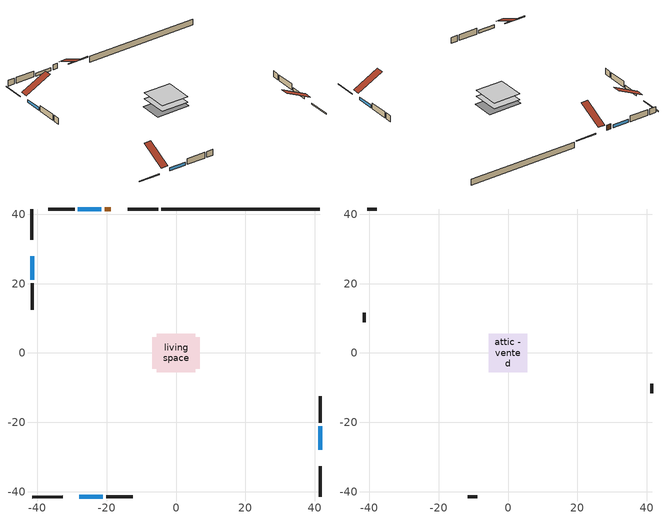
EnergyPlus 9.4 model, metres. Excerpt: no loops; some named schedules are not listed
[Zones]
living space
 floor adiabatic (AdiabaticFloorConstruction): 5.6,5.6 5.6,-5.6 -5.6,-5.6 -5.6,5.6 z0.3
 floor foundation (Slab construction): -6.86,-4.57 -6.86,4.57 6.86,4.57 6.86,-4.57 z-2.13
 wall outside (RimJoistArea construction 1): -5.11,41.54 -13.95,41.54 z0.3:0.61
 wall outside (RimJoistArea construction 3): -41.54,-41.54 -32.7,-41.54 z0.3:0.61
 wall outside (RimJoistArea construction): -41.54,41.54 -41.54,32.7 z0.3:0.61
 wall outside (RimJoistArea construction 2): 41.54,-41.54 41.54,-32.7 z0.3:0.61
 wall outside (AdiabaticWallConstruction 1): -18.77,41.54 -20.6,41.54 z0.3:2.34
 wall outside (AdiabaticWallConstruction): 41.54,-27.88 41.54,-21.06 / -21.53,41.54 -28.35,41.54 / -27.88,-41.54 -21.06,-41.54 / -41.54,27.88 -41.54,21.06 z0.3:1.52
 wall outside (WallArea construction): -29.27,41.54 -36.92,41.54 / -20.13,-41.54 -12.49,-41.54 / -41.54,20.13 -41.54,12.49 / 41.54,-20.13 41.54,-12.49 z0.3:2.74
 wall foundation (FoundationWall construction): 41.54,41.54 -4.18,41.54 z-2.13:0.3
 window (WindowConstruction 2): 41.54,-27.88 41.54,-21.06 z0.31:1.52
 window (WindowConstruction): -21.53,41.54 -28.35,41.54 z0.31:1.52
 window (WindowConstruction 1): -27.88,-41.54 -21.06,-41.54 z0.31:1.52
 window (WindowConstruction 3): -41.54,27.88 -41.54,21.06 z0.31:1.52
 door (Door): -18.77,41.54 -20.6,41.54 z0.3:2.34
 ceiling adiabatic (AdiabaticFloorConstruction 1): -5.6,5.6 -5.6,-5.6 5.6,-5.6 5.6,5.6 z0.3
attic - vented
 floor to living space (FloorBelowAttic construction Reversed): -5.6,-5.6 -5.6,5.6 5.6,5.6 5.6,-5.6 z2.74
 wall outside (WallAtticGable construction): -37.84,41.54 -40.61,41.54 / -11.56,-41.54 -8.8,-41.54 / -41.54,11.56 -41.54,8.8 / 41.54,-11.56 41.54,-8.8 z0.3:2.74
 roof outside (Roof construction): -17.84,41.54,2.74 -17.84,30.94,8.04 -14.88,30.94,8.04 -14.88,41.54,2.74; -28.81,-41.54,2.74 -28.81,-30.94,8.04 -31.77,-30.94,8.04 -31.77,-41.54,2.74; -41.54,28.81,2.74 -30.94,28.81,8.04 -30.94,31.77,8.04 -41.54,31.77,2.74; 41.54,-28.81,2.74 30.94,-28.81,8.04 30.94,-31.77,8.04 41.54,-31.77,2.74
shading: 41.54,-27.88 41.54,-21.06 / -21.53,41.54 -28.35,41.54 / -27.88,-41.54 -21.06,-41.54 / -41.54,27.88 -41.54,21.06 z0.3:1.52
[Building]
Building 1: Terrain=Suburbs
[Site:Location]
Denver Intl Ap_CO_USA: Latitude {deg}=39.83; Longitude {deg}=-104.65; Time Zone {hr}=-7; Elevation {m}=1650
[Site:GroundTemperature:Deep]
10.8753, 10.8753, 10.8753, 10.8753, 10.8753, 10.8753, 10.8753, 10.8753, 10.8753, 10.8753, 10.8753, 10.8753
[Site:GroundTemperature:Shallow]
6.71281, 4.94206, 4.80025, 5.64056, 9.01395, 12.3716, 15.2825, 17.1265, 17.2832, 15.7834, 12.9467, 9.69205
[Site:WaterMainsTemperature]
Calculation Method=Schedule; Temperature Schedule=mains temperature schedule
[Material] Roughness=Rough; Thermal Absorptance=0.9
Name | Thickness {m} | Conductivity {W/m-K} | Density {kg/m3} | Specific Heat {J/kg-K} | Solar Absorptance | Visible Absorptance
asphalt or fiberglass shingles | 0.009525 | 0.162714 | 1121.4 | 1465.45 | 0.75 | 0.75
CeilingStudAndCavity | 0.1397 | 0.0253043 | 65.682 | 1177.47 | 0.7 | 0.7
Concrete 4.0 in. | 0.1016 | 1.803125 | 2242.8 | 837.4 | 0.7 | 0.7
Concrete 8.0 in. | 0.2032 | 1.803125 | 2242.8 | 837.4 | 0.7 | 0.7
DoorMaterial | 0.04445 | 0.127484 | 512.64 | 1214.23 | 0.7 | 0.7
Drywall 0.5 in. | 0.0127 | 0.160291 | 801 | 837.4 | 0.5 | 0.1
Drywall 0.5 in. 1; Drywall 0.5 in. 2; Drywall 0.5 in. 3; Drywall 0.5 in. 4; Drywall 0.5 in. 5; Drywall 0.5 in. 6 | 0.0127 | 0.160291 | 801 | 837.4 | 0 | 0
Floor Covering | 0.0127 | 0.0450781 | 54.468 | 1339.84 | 0 | 0
Floor Covering 1 | 0.0127 | 0.0433444 | 54.468 | 1339.84 | 0.9 | 0.9
Floor Covering 2 | 0.0127 | 0.0433444 | 54.468 | 1339.84 | 0 | 0
FloorStudAndCavity | 0.1397 | 1.75129 | 37.0049 | 1207.88 | 0.7 | 0.7
FoundationIntVertIns; WallRigidIns | 0.051816 | 0.029427 | 32.04 | 1214.23 | 0.7 | 0.7
furniture material living space | 0.06096 | 0.115458 | 640.8 | 1214.23 | 0.6 | 0.1
furniture material living space 1 | 0.03048 | 0.115458 | 640.8 | 1214.23 | 0.6 | 0.1
furniture material living space 2 | 0.03048 | 0.115458 | 640.8 | 1214.23 | 0 | 0
Plywood 0.75 in. | 0.01905 | 0.115458 | 512.64 | 1214.23 | 0.7 | 0.7
RimJoistSheathing | 0.0508 | 0.115458 | 512.64 | 1214.23 | 0.7 | 0.7
RimJoistStudAndCavity | 0.0508 | 0.201396 | 125.044 | 1163.47 | 0.7 | 0.7
RoofRigidIns | 0.00224212 | 0.029427 | 32.04 | 1214.23 | 0.7 | 0.7
RoofSheathing | 0.0127 | 0.115458 | 512.64 | 1214.23 | 0.7 | 0.7
WallRigidIns 1 | 0.512978 | 0.029427 | 32.04 | 1214.23 | 0.7 | 0.7
WallStudAndCavity | 0.1397 | 0.239939 | 139.0536 | 1170.24 | 0.7 | 0.7
WallStudAndCavity 1 | 0.1397 | 0.727959 | 139.0536 | 1170.24 | 0.7 | 0.7
WallStudAndCavity 2 | 0.0889 | 0.380278 | 52.3479 | 1209.89 | 0.7 | 0.7
WallStudAndCavity 3 | 0.0889 | 0.391764 | 83.0341 | 1211.67 | 0.7 | 0.7
wood siding | 0.0254 | 0.102417 | 544.68 | 1172.36 | 0.75 | 0.75
[WindowMaterial:SimpleGlazingSystem]
WindowMaterial: U-Factor {W/m2-K}=1.9873; Solar Heat Gain Coefficient=0.4
[Construction]
AdiabaticFloorConstruction: FloorStudAndCavity, WallRigidIns 1, Plywood 0.75 in., Floor Covering 1
AdiabaticFloorConstruction 1: FloorStudAndCavity, WallRigidIns 1, Plywood 0.75 in., Floor Covering 2
AdiabaticWallConstruction; AdiabaticWallConstruction 1: wood siding, WallRigidIns 1, WallStudAndCavity 2, Drywall 0.5 in.
Door: DoorMaterial
FloorBelowAttic construction Reversed: Drywall 0.5 in., CeilingStudAndCavity
FoundationWall construction: Concrete 8.0 in., Drywall 0.5 in. 5
furniture construction living space: furniture material living space
furniture construction living space 1: furniture material living space 1, furniture material living space 2
PartitionWallConstruction: Drywall 0.5 in., WallStudAndCavity 3, Drywall 0.5 in.
PartitionWallConstruction 1: Drywall 0.5 in., WallStudAndCavity 3, Drywall 0.5 in. 6
RimJoistArea construction: wood siding, WallRigidIns, RimJoistSheathing, RimJoistStudAndCavity, Drywall 0.5 in. 4
RimJoistArea construction 1: wood siding, WallRigidIns, RimJoistSheathing, RimJoistStudAndCavity, Drywall 0.5 in. 1
RimJoistArea construction 2: wood siding, WallRigidIns, RimJoistSheathing, RimJoistStudAndCavity, Drywall 0.5 in. 2
RimJoistArea construction 3: wood siding, WallRigidIns, RimJoistSheathing, RimJoistStudAndCavity, Drywall 0.5 in. 3
Roof construction: asphalt or fiberglass shingles, RoofRigidIns, RoofSheathing
Slab construction: Concrete 4.0 in., Floor Covering
WallArea construction: wood siding, WallRigidIns, RoofSheathing, WallStudAndCavity, Drywall 0.5 in.
WallAtticGable construction: wood siding, RoofSheathing, WallStudAndCavity 1
WindowConstruction; WindowConstruction 1; WindowConstruction 2; WindowConstruction 3: WindowMaterial
[Zone] Multiplier=1; Part of Total Floor Area=Yes
Name | Volume {m3}
attic - vented | 104.691
living space | 611.644
[ZoneInfiltration:EffectiveLeakageArea]
infil|attic - vented: Zone=attic - vented; Schedule=Always On Discrete; Effective Air Leakage Area {cm2}=4180.64; Stack Coefficient=0.000537563; Wind Coefficient=4.35278e-05
[ZoneMixing]
whole house fan mix: Zone=attic - vented; Schedule=Always On Continuous; Design Flow Rate Calculation Method=Flow/Zone; Design Flow Rate {m3/s}=0; Source Zone=living space
[SurfaceProperty:ExposedFoundationPerimeter]
Slab: Exposed Perimeter Calculation Method=TotalExposedPerimeter; Total Exposed Perimeter {m}=45.72
[InternalMass] Zone or ZoneList=living space; Surface Area {m2}=125.419
Name | Construction
furniture mass living space basement | furniture construction living space 1
furniture mass living space living | furniture construction living space
living space Basement Partition | PartitionWallConstruction 1
living space Living Partition | PartitionWallConstruction
[People]
occupants: Zone or ZoneList=living space; Number of People Schedule=occupants schedule; Number of People Calculation Method=People; Number of People=3; Fraction Radiant=0.314171; Sensible Heat Fraction=0.56303; Activity Level Schedule=occupants activity schedule; Carbon Dioxide Generation Rate {m3/s-W}=0; Enable ASHRAE 55 Comfort Warnings=No; Mean Radiant Temperature Calculation Type=ZoneAveraged
[Lights]
interior lighting: Zone or ZoneList=living space; Schedule=lighting schedule; Design Level Calculation Method=LightingLevel; Lighting Level {W}=787.315; Return Air Fraction=0; Fraction Radiant=0.6; Fraction Visible=0.2; Fraction Replaceable=1
[ElectricEquipment] Zone or ZoneList=living space; Design Level Calculation Method=EquipmentLevel
Name | Schedule | Design Level {W} | Fraction Latent | Fraction Radiant | Fraction Lost
clothes dryer | clothes dryer schedule | 133836 | 0.015 | 0.081 | 0.85
clothes washer | clothes washer schedule | 17994.2 | 0.03 | 0.162 | 0.7
cooking range | cooking range | 201.331 | 0.08 | 0.432 | 0.2
dishwasher | dishwasher schedule | 13794.3 | 0.3 | 0.18 | 0.4
fridge | fridge | 103.632 | 0 | 0.6 | 0
mech vent house fan; whole house fan | Always On Discrete | 0 | 0 | 0 | 1
mech vent house fan cfis | Always On Discrete | 0 | 0 | 0 | 0
misc plug loads | misc plug loads schedule | 448.871 | 0.045 | 0.513 | 0.1
misc tv | misc tv schedule | 274.705 | 0 | 0.6 | 0
[OtherEquipment] Zone or ZoneList=living space; Design Level Calculation Method=EquipmentLevel
Name | Fuel Type | Schedule | Design Level {W} | Fraction Latent | Fraction Radiant | Fraction Lost
mech vent house fan latent load equip | None | Always On Discrete | 0 | 1 | 0 | 0
mech vent house fan sensible load equip | None | Always On Discrete | 0 | 0 | 0 | 0
water heater EC adjustment | Electricity | Always On Discrete | 0.01 | 0 | 0 | 1
water latent | None | dhw fixtures schedule | 5740.21 | 1 | 0 | 0
water sensible | None | dhw fixtures schedule | -5657.22 | 0 | 0.6 | 0
[ZoneInfiltration:DesignFlowRate] Zone or ZoneList=living space; Schedule=Always On Discrete; Design Flow Rate Calculation Method=Flow/Zone; Design Flow Rate {m3/s}=0
infil flow; natural vent flow; whole house fan flow
[Foundation:Kiva]
Foundation Kiva 1: Wall Height Above Grade {m}=0.3048; Wall Depth Below Slab {m}=0.2032; Custom Block Material Name 1=FoundationIntVertIns; Custom Block Depth 1 {m}=2.4384; Custom Block X Position 1 {m}=-0.051816; Custom Block Z Position 1 {m}=0
[Foundation:Kiva:Settings]
Soil Conductivity {W/m-K}=1.731; Soil Density {kg/m3}=1842.3; Soil Specific Heat {J/kg-K}=418.7; Ground Solar Absorptivity=0.9; Ground Thermal Absorptivity=0.9; Ground Surface Roughness {m}=0.03; Far-Field Width {m}=40; Deep-Ground Boundary Condition=ZeroFlux; Deep-Ground Depth {m}=40; Minimum Cell Dimension {m}=0.2; Maximum Cell Growth Coefficient=3; Simulation Timestep=Hourly
[ZoneProperty:UserViewFactors:BySurfaceName]
living space: From Surface 1=FloorBelowAttic; To Surface 1=inferred conditioned floor; View Factor 1=0.25712; From Surface 2=FloorBelowAttic; To Surface 2=furniture mass living space living; View Factor 2=0.25712; From Surface 3=FloorBelowAttic; To Surface 3=living space Living Partition; View Factor 3=0.25712; From Surface 4=FoundationWall; To Surface 4=inferred conditioned ceiling; View Factor 4=0.246036; From Surface 5=FoundationWall; To Surface 5=Slab; View Factor 5=0.246036; From Surface 6=FoundationWall; To Surface 6=furniture mass living space basement; View Factor 6=0.246036; From Surface 7=FoundationWall; To Surface 7=living space Basement Partition; View Factor 7=0.246036; From Surface 8=inferred conditioned ceiling; To Surface 8=FoundationWall; View Factor 8=0.22363; From Surface 9=inferred conditioned ceiling; To Surface 9=Slab; View Factor 9=0.251584; From Surface 10=inferred conditioned ceiling; To Surface 10=furniture mass living space basement; View Factor 10=0.251584; From Surface 11=inferred conditioned ceiling; To Surface 11=living space Basement Partition; View Factor 11=0.251584; From Surface 12=inferred conditioned floor; To Surface 12=FloorBelowAttic; View Factor 12=0.25712; From Surface 13=inferred conditioned floor; To Surface 13=furniture mass living space living; View Factor 13=0.25712; From Surface 14=inferred conditioned floor; To Surface 14=living space Living Partition; View Factor 14=0.25712; From Surface 15=RimJoistArea:0; To Surface 15=inferred conditioned ceiling; View Factor 15=0.246036; From Surface 16=RimJoistArea:0; To Surface 16=Slab; View Factor 16=0.246036; From Surface 17=RimJoistArea:0; To Surface 17=furniture mass living space basement; View Factor 17=0.246036; From Surface 18=RimJoistArea:0; To Surface 18=living space Basement Partition; View Factor 18=0.246036; From Surface 19=RimJoistArea:180; To Surface 19=FoundationWall; View Factor 19=0.179453; From Surface 20=RimJoistArea:180; To Surface 20=inferred conditioned ceiling; View Factor 20=0.201884; From Surface 21=RimJoistArea:180; To Surface 21=Slab; View Factor 21=0.201884; From Surface 22=RimJoistArea:180; To Surface 22=furniture mass living space basement; View Factor 22=0.201884; From Surface 23=RimJoistArea:180; To Surface 23=living space Basement Partition; View Factor 23=0.201884; From Surface 24=RimJoistArea:270; To Surface 24=FoundationWall; View Factor 24=0.179453; From Surface 25=RimJoistArea:270; To Surface 25=inferred conditioned ceiling; View Factor 25=0.201884; From Surface 26=RimJoistArea:270; To Surface 26=Slab; View Factor 26=0.201884; From Surface 27=RimJoistArea:270; To Surface 27=furniture mass living space basement; View Factor 27=0.201884; From Surface 28=RimJoistArea:270; To Surface 28=living space Basement Partition; View Factor 28=0.201884; From Surface 29=RimJoistArea:90; To Surface 29=FoundationWall; View Factor 29=0.179453; From Surface 30=RimJoistArea:90; To Surface 30=inferred conditioned ceiling; View Factor 30=0.201884; From Surface 31=RimJoistArea:90; To Surface 31=Slab; View Factor 31=0.201884; From Surface 32=RimJoistArea:90; To Surface 32=furniture mass living space basement; View Factor 32=0.201884; From Surface 33=RimJoistArea:90; To Surface 33=living space Basement Partition; View Factor 33=0.201884; From Surface 34=Slab; To Surface 34=FoundationWall; View Factor 34=0.22363; From Surface 35=Slab; To Surface 35=inferred conditioned ceiling; View Factor 35=0.251584; From Surface 36=Slab; To Surface 36=furniture mass living space basement; View Factor 36=0.251584; From Surface 37=Slab; To Surface 37=living space Basement Partition; View Factor 37=0.251584; From Surface 38=surface ExteriorDoorArea; To Surface 38=FloorBelowAttic; View Factor 38=0.215301; From Surface 39=surface ExteriorDoorArea; To Surface 39=inferred conditioned floor; View Factor 39=0.215301; From Surface 40=surface ExteriorDoorArea; To Surface 40=furniture mass living space living; View Factor 40=0.215301; From Surface 41=surface ExteriorDoorArea; To Surface 41=living space Living Partition; View Factor 41=0.215301; From Surface 42=surface WindowAreaEast; To Surface 42=FloorBelowAttic; View Factor 42=0.213934; From Surface 43=surface WindowAreaEast; To Surface 43=inferred conditioned floor; View Factor 43=0.213934; From Surface 44=surface WindowAreaEast; To Surface 44=furniture mass living space living; View Factor 44=0.213934; From Surface 45=surface WindowAreaEast; To Surface 45=living space Living Partition; View Factor 45=0.213934; From Surface 46=surface WindowAreaNorth; To Surface 46=FloorBelowAttic; View Factor 46=0.215301; From Surface 47=surface WindowAreaNorth; To Surface 47=inferred conditioned floor; View Factor 47=0.215301; From Surface 48=surface WindowAreaNorth; To Surface 48=furniture mass living space living; View Factor 48=0.215301; From Surface 49=surface WindowAreaNorth; To Surface 49=living space Living Partition; View Factor 49=0.215301; From Surface 50=surface WindowAreaSouth; To Surface 50=FloorBelowAttic; View Factor 50=0.213934; From Surface 51=surface WindowAreaSouth; To Surface 51=inferred conditioned floor; View Factor 51=0.213934; From Surface 52=surface WindowAreaSouth; To Surface 52=furniture mass living space living; View Factor 52=0.213934; From Surface 53=surface WindowAreaSouth; To Surface 53=living space Living Partition; View Factor 53=0.213934; From Surface 54=surface WindowAreaWest; To Surface 54=FloorBelowAttic; View Factor 54=0.213934; From Surface 55=surface WindowAreaWest; To Surface 55=inferred conditioned floor; View Factor 55=0.213934; From Surface 56=surface WindowAreaWest; To Surface 56=furniture mass living space living; View Factor 56=0.213934; From Surface 57=surface WindowAreaWest; To Surface 57=living space Living Partition; View Factor 57=0.213934; From Surface 58=WallArea:0; To Surface 58=FloorBelowAttic; View Factor 58=0.215301; From Surface 59=WallArea:0; To Surface 59=inferred conditioned floor; View Factor 59=0.215301; From Surface 60=WallArea:0; To Surface 60=furniture mass living space living; View Factor 60=0.215301; From Surface 61=WallArea:0; To Surface 61=living space Living Partition; View Factor 61=0.215301; From Surface 62=WallArea:180; To Surface 62=FloorBelowAttic; View Factor 62=0.213934; From Surface 63=WallArea:180; To Surface 63=inferred conditioned floor; View Factor 63=0.213934; From Surface 64=WallArea:180; To Surface 64=furniture mass living space living; View Factor 64=0.213934; From Surface 65=WallArea:180; To Surface 65=living space Living Partition; View Factor 65=0.213934; From Surface 66=WallArea:270; To Surface 66=FloorBelowAttic; View Factor 66=0.213934; From Surface 67=WallArea:270; To Surface 67=inferred conditioned floor; View Factor 67=0.213934; From Surface 68=WallArea:270; To Surface 68=furniture mass living space living; View Factor 68=0.213934; From Surface 69=WallArea:270; To Surface 69=living space Living Partition; View Factor 69=0.213934; From Surface 70=WallArea:90; To Surface 70=FloorBelowAttic; View Factor 70=0.213934; From Surface 71=WallArea:90; To Surface 71=inferred conditioned floor; View Factor 71=0.213934; From Surface 72=WallArea:90; To Surface 72=furniture mass living space living; View Factor 72=0.213934; From Surface 73=WallArea:90; To Surface 73=living space Living Partition; View Factor 73=0.213934; From Surface 74=ExteriorDoorArea; To Surface 74=FloorBelowAttic; View Factor 74=0.215301; From Surface 75=ExteriorDoorArea; To Surface 75=inferred conditioned floor; View Factor 75=0.215301; From Surface 76=ExteriorDoorArea; To Surface 76=furniture mass living space living; View Factor 76=0.215301; From Surface 77=ExteriorDoorArea; To Surface 77=living space Living Partition; View Factor 77=0.215301; From Surface 78=WindowAreaEast; To Surface 78=FloorBelowAttic; View Factor 78=0.213934; From Surface 79=WindowAreaEast; To Surface 79=inferred conditioned floor; View Factor 79=0.213934; From Surface 80=WindowAreaEast; To Surface 80=furniture mass living space living; View Factor 80=0.213934; From Surface 81=WindowAreaEast; To Surface 81=living space Living Partition; View Factor 81=0.213934; From Surface 82=WindowAreaNorth; To Surface 82=FloorBelowAttic; View Factor 82=0.215301; From Surface 83=WindowAreaNorth; To Surface 83=inferred conditioned floor; View Factor 83=0.215301; From Surface 84=WindowAreaNorth; To Surface 84=furniture mass living space living; View Factor 84=0.215301; From Surface 85=WindowAreaNorth; To Surface 85=living space Living Partition; View Factor 85=0.215301; From Surface 86=WindowAreaSouth; To Surface 86=FloorBelowAttic; View Factor 86=0.213934; From Surface 87=WindowAreaSouth; To Surface 87=inferred conditioned floor; View Factor 87=0.213934; From Surface 88=WindowAreaSouth; To Surface 88=furniture mass living space living; View Factor 88=0.213934; From Surface 89=WindowAreaSouth; To Surface 89=living space Living Partition; View Factor 89=0.213934; From Surface 90=WindowAreaWest; To Surface 90=FloorBelowAttic; View Factor 90=0.213934; From Surface 91=WindowAreaWest; To Surface 91=inferred conditioned floor; View Factor 91=0.213934; From Surface 92=WindowAreaWest; To Surface 92=furniture mass living space living; View Factor 92=0.213934; From Surface 93=WindowAreaWest; To Surface 93=living space Living Partition; View Factor 93=0.213934; From Surface 94=furniture mass living space basement; To Surface 94=inferred conditioned ceiling; View Factor 94=0.326323; From Surface 95=furniture mass living space basement; To Surface 95=Slab; View Factor 95=0.326323; From Surface 96=furniture mass living space basement; To Surface 96=living space Basement Partition; View Factor 96=0.326323; From Surface 97=furniture mass living space living; To Surface 97=FloorBelowAttic; View Factor 97=0.274374; From Surface 98=furniture mass living space living; To Surface 98=inferred conditioned floor; View Factor 98=0.274374; From Surface 99=furniture mass living space living; To Surface 99=living space Living Partition; View Factor 99=0.274374; From Surface 100=living space Basement Partition; To Surface 100=inferred conditioned ceiling; View Factor 100=0.326323; From Surface 101=living space Basement Partition; To Surface 101=Slab; View Factor 101=0.326323; From Surface 102=living space Basement Partition; To Surface 102=furniture mass living space basement; View Factor 102=0.326323; From Surface 103=living space Living Partition; To Surface 103=FloorBelowAttic; View Factor 103=0.274374; From Surface 104=living space Living Partition; To Surface 104=inferred conditioned floor; View Factor 104=0.274374; From Surface 105=living space Living Partition; To Surface 105=furniture mass living space living; View Factor 105=0.274374
[Exterior:Lights]
exterior lighting: Schedule=exterior lighting schedule; Design Level {W}=84.9696
[Schedule:Constant]
Name | Hourly Value
Always On Continuous; Always On Discrete | 1
occupants activity schedule | 117.228
[Schedule:Week:Daily]
lighting schedule Week Rule - Jan1-Jan27: lighting schedule allday1, lighting schedule allday1, lighting schedule allday1, lighting schedule allday1, lighting schedule allday1, lighting schedule allday1, lighting schedule allday1, Schedule Day 16, Schedule Day 16, Schedule Day 16, Schedule Day 16, Schedule Day 16
lighting schedule Week Rule - Jan28-Feb3: lighting schedule allday1, lighting schedule allday1, lighting schedule allday1, lighting schedule allday1, lighting schedule allday2, lighting schedule allday2, lighting schedule allday2, Schedule Day 16, Schedule Day 16, Schedule Day 16, Schedule Day 16, Schedule Day 16
lighting schedule Week Rule - Feb4-Feb24: lighting schedule allday2, lighting schedule allday2, lighting schedule allday2, lighting schedule allday2, lighting schedule allday2, lighting schedule allday2, lighting schedule allday2, Schedule Day 16, Schedule Day 16, Schedule Day 16, Schedule Day 16, Schedule Day 16
lighting schedule Week Rule - Feb25-Mar3: lighting schedule allday2, lighting schedule allday2, lighting schedule allday2, lighting schedule allday2, lighting schedule allday3, lighting schedule allday3, lighting schedule allday3, Schedule Day 16, Schedule Day 16, Schedule Day 16, Schedule Day 16, Schedule Day 16
lighting schedule Week Rule - Mar4-Mar31: lighting schedule allday3, lighting schedule allday3, lighting schedule allday3, lighting schedule allday3, lighting schedule allday3, lighting schedule allday3, lighting schedule allday3, Schedule Day 16, Schedule Day 16, Schedule Day 16, Schedule Day 16, Schedule Day 16
lighting schedule Week Rule - Apr1-Apr28: lighting schedule allday4, lighting schedule allday4, lighting schedule allday4, lighting schedule allday4, lighting schedule allday4, lighting schedule allday4, lighting schedule allday4, Schedule Day 16, Schedule Day 16, Schedule Day 16, Schedule Day 16, Schedule Day 16
lighting schedule Week Rule - Apr29-May5: lighting schedule allday4, lighting schedule allday4, lighting schedule allday5, lighting schedule allday5, lighting schedule allday5, lighting schedule allday5, lighting schedule allday5, Schedule Day 16, Schedule Day 16, Schedule Day 16, Schedule Day 16, Schedule Day 16
lighting schedule Week Rule - May6-May26: lighting schedule allday5, lighting schedule allday5, lighting schedule allday5, lighting schedule allday5, lighting schedule allday5, lighting schedule allday5, lighting schedule allday5, Schedule Day 16, Schedule Day 16, Schedule Day 16, Schedule Day 16, Schedule Day 16
lighting schedule Week Rule - May27-Jun2: lighting schedule allday5, lighting schedule allday5, lighting schedule allday5, lighting schedule allday5, lighting schedule allday5, lighting schedule allday6, lighting schedule allday6, Schedule Day 16, Schedule Day 16, Schedule Day 16, Schedule Day 16, Schedule Day 16
lighting schedule Week Rule - Jun3-Jun30: lighting schedule allday6, lighting schedule allday6, lighting schedule allday6, lighting schedule allday6, lighting schedule allday6, lighting schedule allday6, lighting schedule allday6, Schedule Day 16, Schedule Day 16, Schedule Day 16, Schedule Day 16, Schedule Day 16
lighting schedule Week Rule - Jul1-Jul28: lighting schedule allday7, lighting schedule allday7, lighting schedule allday7, lighting schedule allday7, lighting schedule allday7, lighting schedule allday7, lighting schedule allday7, Schedule Day 16, Schedule Day 16, Schedule Day 16, Schedule Day 16, Schedule Day 16
lighting schedule Week Rule - Jul29-Aug4: lighting schedule allday7, lighting schedule allday7, lighting schedule allday7, lighting schedule allday8, lighting schedule allday8, lighting schedule allday8, lighting schedule allday8, Schedule Day 16, Schedule Day 16, Schedule Day 16, Schedule Day 16, Schedule Day 16
lighting schedule Week Rule - Aug5-Aug25: lighting schedule allday8, lighting schedule allday8, lighting schedule allday8, lighting schedule allday8, lighting schedule allday8, lighting schedule allday8, lighting schedule allday8, Schedule Day 16, Schedule Day 16, Schedule Day 16, Schedule Day 16, Schedule Day 16
lighting schedule Week Rule - Aug26-Sep1: lighting schedule allday8, lighting schedule allday8, lighting schedule allday8, lighting schedule allday8, lighting schedule allday8, lighting schedule allday8, lighting schedule allday9, Schedule Day 16, Schedule Day 16, Schedule Day 16, Schedule Day 16, Schedule Day 16
lighting schedule Week Rule - Sep2-Sep29: lighting schedule allday9, lighting schedule allday9, lighting schedule allday9, lighting schedule allday9, lighting schedule allday9, lighting schedule allday9, lighting schedule allday9, Schedule Day 16, Schedule Day 16, Schedule Day 16, Schedule Day 16, Schedule Day 16
lighting schedule Week Rule - Sep30-Oct6: lighting schedule allday9, lighting schedule allday10, lighting schedule allday10, lighting schedule allday10, lighting schedule allday10, lighting schedule allday10, lighting schedule allday10, Schedule Day 16, Schedule Day 16, Schedule Day 16, Schedule Day 16, Schedule Day 16
lighting schedule Week Rule - Oct7-Oct27: lighting schedule allday10, lighting schedule allday10, lighting schedule allday10, lighting schedule allday10, lighting schedule allday10, lighting schedule allday10, lighting schedule allday10, Schedule Day 16, Schedule Day 16, Schedule Day 16, Schedule Day 16, Schedule Day 16
occupants schedule Week Rule - Jan1-Dec31: occupants schedule allday1, occupants schedule allday1, occupants schedule allday1, occupants schedule allday1, occupants schedule allday1, occupants schedule allday1, occupants schedule allday1, Schedule Day 7, Schedule Day 7, Schedule Day 7, Schedule Day 7, Schedule Day 7
[Schedule:Year]
lighting schedule: lighting schedule Week Rule - Jan1-Jan27, 1, 1, 1, 27, lighting schedule Week Rule - Jan28-Feb3, 1, 28, 2, 3, lighting schedule Week Rule - Feb4-Feb24, 2, 4, 2, 24, lighting schedule Week Rule - Feb25-Mar3, 2, 25, 3, 3, lighting schedule Week Rule - Mar4-Mar31, 3, 4, 3, 31, lighting schedule Week Rule - Apr1-Apr28, 4, 1, 4, 28, lighting schedule Week Rule - Apr29-May5, 4, 29, 5, 5, lighting schedule Week Rule - May6-May26, 5, 6, 5, 26, lighting schedule Week Rule - May27-Jun2, 5, 27, 6, 2, lighting schedule Week Rule - Jun3-Jun30, 6, 3, 6, 30, lighting schedule Week Rule - Jul1-Jul28, 7, 1, 7, 28, lighting schedule Week Rule - Jul29-Aug4, 7, 29, 8, 4, lighting schedule Week Rule - Aug5-Aug25, 8, 5, 8, 25, lighting schedule Week Rule - Aug26-Sep1, 8, 26, 9, 1, lighting schedule Week Rule - Sep2-Sep29, 9, 2, 9, 29, lighting schedule Week Rule - Sep30-Oct6, 9, 30, 10, 6, lighting schedule Week Rule - Oct7-Oct27, 10, 7, 10, 27, lighting schedule Week Rule - Oct28-Nov3, 10, 28, 11, 3, lighting schedule Week Rule - Nov4-Nov24, 11, 4, 11, 24, lighting schedule Week Rule - Nov25-Dec1, 11, 25, 12, 1, lighting schedule Week Rule - Dec2-Dec31, 12, 2, 12, 31
clothes dryer schedule: clothes dryer schedule Week Rule - Jan1-Jan6, 1, 1, 1, 6, clothes dryer schedule Week Rule - Jan7-Dec31, 1, 7, 12, 31
clothes washer schedule: clothes washer schedule Week Rule - Jan1-Jan6, 1, 1, 1, 6, clothes washer schedule Week Rule - Jan7-Dec31, 1, 7, 12, 31
cooking range: cooking range Week Rule - Jan1-Feb24, 1, 1, 2, 24, cooking range Week Rule - Feb25-Mar3, 2, 25, 3, 3, cooking range Week Rule - Mar4-Mar31, 3, 4, 3, 31, cooking range Week Rule - Apr1-Apr28, 4, 1, 4, 28, cooking range Week Rule - Apr29-May5, 4, 29, 5, 5, cooking range Week Rule - May6-May26, 5, 6, 5, 26, cooking range Week Rule - May27-Jun2, 5, 27, 6, 2, cooking range Week Rule - Jun3-Jun30, 6, 3, 6, 30, cooking range Week Rule - Jul1-Aug25, 7, 1, 8, 25, cooking range Week Rule - Aug26-Sep1, 8, 26, 9, 1, cooking range Week Rule - Sep2-Sep29, 9, 2, 9, 29, cooking range Week Rule - Sep30-Oct6, 9, 30, 10, 6, cooking range Week Rule - Oct7-Nov24, 10, 7, 11, 24, cooking range Week Rule - Nov25-Dec1, 11, 25, 12, 1, cooking range Week Rule - Dec2-Dec31, 12, 2, 12, 31
dhw fixtures schedule: dhw fixtures schedule Week Rule - Jan1-Jan6, 1, 1, 1, 6, dhw fixtures schedule Week Rule - Jan7-Dec31, 1, 7, 12, 31
dishwasher schedule: dishwasher schedule Week Rule - Jan1-Jan6, 1, 1, 1, 6, dishwasher schedule Week Rule - Jan7-Dec31, 1, 7, 12, 31
exterior lighting schedule: exterior lighting schedule Week Rule - Jan1-Jan6, 1, 1, 1, 6, exterior lighting schedule Week Rule - Jan7-Jan27, 1, 7, 1, 27, exterior lighting schedule Week Rule - Jan28-Feb3, 1, 28, 2, 3, exterior lighting schedule Week Rule - Feb4-Feb24, 2, 4, 2, 24, exterior lighting schedule Week Rule - Feb25-Mar3, 2, 25, 3, 3, exterior lighting schedule Week Rule - Mar4-Mar31, 3, 4, 3, 31, exterior lighting schedule Week Rule - Apr1-Apr28, 4, 1, 4, 28, exterior lighting schedule Week Rule - Apr29-May5, 4, 29, 5, 5, exterior lighting schedule Week Rule - May6-May26, 5, 6, 5, 26, exterior lighting schedule Week Rule - May27-Jun2, 5, 27, 6, 2, exterior lighting schedule Week Rule - Jun3-Jun30, 6, 3, 6, 30, exterior lighting schedule Week Rule - Jul1-Aug25, 7, 1, 8, 25, exterior lighting schedule Week Rule - Aug26-Sep1, 8, 26, 9, 1, exterior lighting schedule Week Rule - Sep2-Sep29, 9, 2, 9, 29, exterior lighting schedule Week Rule - Sep30-Oct6, 9, 30, 10, 6, exterior lighting schedule Week Rule - Oct7-Oct27, 10, 7, 10, 27, exterior lighting schedule Week Rule - Oct28-Nov3, 10, 28, 11, 3, exterior lighting schedule Week Rule - Nov4-Nov24, 11, 4, 11, 24, exterior lighting schedule Week Rule - Nov25-Dec1, 11, 25, 12, 1, exterior lighting schedule Week Rule - Dec2-Dec31, 12, 2, 12, 31
fridge: fridge Week Rule - Jan1-Jan27, 1, 1, 1, 27, fridge Week Rule - Jan28-Feb3, 1, 28, 2, 3, fridge Week Rule - Feb4-Feb24, 2, 4, 2, 24, fridge Week Rule - Feb25-Mar3, 2, 25, 3, 3, fridge Week Rule - Mar4-May26, 3, 4, 5, 26, fridge Week Rule - May27-Jun2, 5, 27, 6, 2, fridge Week Rule - Jun3-Sep29, 6, 3, 9, 29, fridge Week Rule - Sep30-Oct6, 9, 30, 10, 6, fridge Week Rule - Oct7-Oct27, 10, 7, 10, 27, fridge Week Rule - Oct28-Nov3, 10, 28, 11, 3, fridge Week Rule - Nov4-Nov24, 11, 4, 11, 24, fridge Week Rule - Nov25-Dec1, 11, 25, 12, 1, fridge Week Rule - Dec2-Dec31, 12, 2, 12, 31
misc plug loads schedule: misc plug loads schedule Week Rule - Jan1-Jan27, 1, 1, 1, 27, misc plug loads schedule Week Rule - Jan28-Feb3, 1, 28, 2, 3, misc plug loads schedule Week Rule - Feb4-Feb24, 2, 4, 2, 24, misc plug loads schedule Week Rule - Feb25-Mar3, 2, 25, 3, 3, misc plug loads schedule Week Rule - Mar4-Mar31, 3, 4, 3, 31, misc plug loads schedule Week Rule - Apr1-Apr28, 4, 1, 4, 28, misc plug loads schedule Week Rule - Apr29-May5, 4, 29, 5, 5, misc plug loads schedule Week Rule - May6-May26, 5, 6, 5, 26, misc plug loads schedule Week Rule - May27-Jun2, 5, 27, 6, 2, misc plug loads schedule Week Rule - Jun3-Jun30, 6, 3, 6, 30, misc plug loads schedule Week Rule - Jul1-Aug25, 7, 1, 8, 25, misc plug loads schedule Week Rule - Aug26-Sep1, 8, 26, 9, 1, misc plug loads schedule Week Rule - Sep2-Sep29, 9, 2, 9, 29, misc plug loads schedule Week Rule - Sep30-Oct6, 9, 30, 10, 6, misc plug loads schedule Week Rule - Oct7-Oct27, 10, 7, 10, 27, misc plug loads schedule Week Rule - Oct28-Nov3, 10, 28, 11, 3, misc plug loads schedule Week Rule - Nov4-Nov24, 11, 4, 11, 24, misc plug loads schedule Week Rule - Nov25-Dec1, 11, 25, 12, 1, misc plug loads schedule Week Rule - Dec2-Dec31, 12, 2, 12, 31
misc tv schedule: misc tv schedule Week Rule - Jan1-Jan6, 1, 1, 1, 6, misc tv schedule Week Rule - Jan7-Jan27, 1, 7, 1, 27, misc tv schedule Week Rule - Jan28-Feb3, 1, 28, 2, 3, misc tv schedule Week Rule - Feb4-Feb24, 2, 4, 2, 24, misc tv schedule Week Rule - Feb25-Mar3, 2, 25, 3, 3, misc tv schedule Week Rule - Mar4-Mar31, 3, 4, 3, 31, misc tv schedule Week Rule - Apr1-Apr28, 4, 1, 4, 28, misc tv schedule Week Rule - Apr29-May5, 4, 29, 5, 5, misc tv schedule Week Rule - May6-May26, 5, 6, 5, 26, misc tv schedule Week Rule - May27-Jun2, 5, 27, 6, 2, misc tv schedule Week Rule - Jun3-Jun30, 6, 3, 6, 30, misc tv schedule Week Rule - Jul1-Jul28, 7, 1, 7, 28, misc tv schedule Week Rule - Jul29-Aug4, 7, 29, 8, 4, misc tv schedule Week Rule - Aug5-Aug25, 8, 5, 8, 25, misc tv schedule Week Rule - Aug26-Sep1, 8, 26, 9, 1, misc tv schedule Week Rule - Sep2-Sep29, 9, 2, 9, 29, misc tv schedule Week Rule - Sep30-Oct6, 9, 30, 10, 6, misc tv schedule Week Rule - Oct7-Oct27, 10, 7, 10, 27, misc tv schedule Week Rule - Oct28-Nov3, 10, 28, 11, 3, misc tv schedule Week Rule - Nov4-Nov24, 11, 4, 11, 24, misc tv schedule Week Rule - Nov25-Dec1, 11, 25, 12, 1, misc tv schedule Week Rule - Dec2-Dec31, 12, 2, 12, 31
occupants schedule: occupants schedule Week Rule - Jan1-Dec31, 1, 1, 12, 31
[Schedule:Compact]
mains temperature schedule: Through: 01/03, For: AllDays, Until: 24:00, 9.98111, Through: 01/04, For: AllDays, Until: 24:00, 9.92111, Through: 01/05, For: AllDays, Until: 24:00, 9.86222, Through: 01/06, For: AllDays, Until: 24:00, 9.80444, Through: 01/07, For: AllDays, Until: 24:00, 9.74833, Through: 01/08, For: AllDays, Until: 24:00, 9.69333, Through: 01/09, For: AllDays, Until: 24:00, 9.63944, Through: 01/10, For: AllDays, Until: 24:00, 9.58722, Through: 01/11, For: AllDays, Until: 24:00, 9.53667, Through: 01/12, For: AllDays, Until: 24:00, 9.48722, Through: 01/13, For: AllDays, Until: 24:00, 9.43889, Through: 01/14, For: AllDays, Until: 24:00, 9.39222, Through: 01/15, For: AllDays, Until: 24:00, 9.34722, Through: 01/16, For: AllDays, Until: 24:00, 9.30333, Through: 01/17, For: AllDays, Until: 24:00, 9.26111, Through: 01/18, For: AllDays, Until: 24:00, 9.22, Through: 01/19, For: AllDays, Until: 24:00, 9.18056, Through: 01/20, For: AllDays, Until: 24:00, 9.14278, Through: 01/21, For: AllDays, Until: 24:00, 9.10611, Through: 01/22, For: AllDays, Until: 24:00, 9.07111, Through: 01/23, For: AllDays, Until: 24:00, 9.03778, Through: 01/24, For: AllDays, Until: 24:00, 9.00611, Through: 01/25, For: AllDays, Until: 24:00, 8.97556, Through: 01/26, For: AllDays, Until: 24:00, 8.94722, Through: 01/27, For: AllDays, Until: 24:00, 8.92, Through: 01/28, For: AllDays, Until: 24:00, 8.89389, Through: 01/29, For: AllDays, Until: 24:00, 8.87, Through: 01/30, For: AllDays, Until: 24:00, 8.84778, Through: 01/31, For: AllDays, Until: 24:00, 8.82667, Through: 02/01, For: AllDays, Until: 24:00, 8.80722, Through: 02/02, For: AllDays, Until: 24:00, 8.78944, Through: 02/03, For: AllDays, Until: 24:00, 8.77333, Through: 02/04, For: AllDays, Until: 24:00, 8.75889, Through: 02/05, For: AllDays, Until: 24:00, 8.74611, Through: 02/06, For: AllDays, Until: 24:00, 8.735, Through: 02/07, For: AllDays, Until: 24:00, 8.725, Through: 02/08, For: AllDays, Until: 24:00, 8.71722, Through: 02/09, For: AllDays, Until: 24:00, 8.71056, Through: 02/10, For: AllDays, Until: 24:00, 8.70611, Through: 02/11, For: AllDays, Until: 24:00, 8.70278, Through: 02/12, For: AllDays, Until: 24:00, 8.70111, Through: 02/13, For: AllDays, Until: 24:00, 8.70167, Through: 02/14, For: AllDays, Until: 24:00, 8.70333, Through: 02/15, For: AllDays, Until: 24:00, 8.70667, Through: 02/16, For: AllDays, Until: 24:00, 8.71167, Through: 02/17, For: AllDays, Until: 24:00, 8.71833, Through: 02/18, For: AllDays, Until: 24:00, 8.72667, Through: 02/19, For: AllDays, Until: 24:00, 8.73667, Through: 02/20, For: AllDays, Until: 24:00, 8.74778, Through: 02/21, For: AllDays, Until: 24:00, 8.76111, Through: 02/22, For: AllDays, Until: 24:00, 8.77611, Through: 02/23, For: AllDays, Until: 24:00, 8.79222, Through: 02/24, For: AllDays, Until: 24:00, 8.81, Through: 02/25, For: AllDays, Until: 24:00, 8.82944, Through: 02/26, For: AllDays, Until: 24:00, 8.85111, Through: 02/27, For: AllDays, Until: 24:00, 8.87333, Through: 02/28, For: AllDays, Until: 24:00, 8.89778, Through: 03/01, For: AllDays, Until: 24:00, 8.92389, Through: 03/02, For: AllDays, Until: 24:00, 8.95111, Through: 03/03, For: AllDays, Until: 24:00, 8.98, Through: 03/04, For: AllDays, Until: 24:00, 9.01056, Through: 03/05, For: AllDays, Until: 24:00, 9.04278, Through: 03/06, For: AllDays, Until: 24:00, 9.07667, Through: 03/07, For: AllDays, Until: 24:00, 9.11167, Through: 03/08, For: AllDays, Until: 24:00, 9.14833, Through: 03/09, For: AllDays, Until: 24:00, 9.18667, Through: 03/10, For: AllDays, Until: 24:00, 9.22611, Through: 03/11, For: AllDays, Until: 24:00, 9.26722, Through: 03/12, For: AllDays, Until: 24:00, 9.31, Through: 03/13, For: AllDays, Until: 24:00, 9.35389, Through: 03/14, For: AllDays, Until: 24:00, 9.39944, Through: 03/15, For: AllDays, Until: 24:00, 9.44611, Through: 03/16, For: AllDays, Until: 24:00, 9.49444, Through: 03/17, For: AllDays, Until: 24:00, 9.54444, Through: 03/18, For: AllDays, Until: 24:00, 9.595, Through: 03/19, For: AllDays, Until: 24:00, 9.64778, Through: 03/20, For: AllDays, Until: 24:00, 9.70167, Through: 03/21, For: AllDays, Until: 24:00, 9.75667, Through: 03/22, For: AllDays, Until: 24:00, 9.81333, Through: 03/23, For: AllDays, Until: 24:00, 9.87111, Through: 03/24, For: AllDays, Until: 24:00, 9.93, Through: 03/25, For: AllDays, Until: 24:00, 9.99, Through: 03/26, For: AllDays, Until: 24:00, 10.0517, Through: 03/27, For: AllDays, Until: 24:00, 10.1144, Through: 03/28, For: AllDays, Until: 24:00, 10.1783, Through: 03/29, For: AllDays, Until: 24:00, 10.2439, Through: 03/30, For: AllDays, Until: 24:00, 10.31, Through: 03/31, For: AllDays, Until: 24:00, 10.3778, Through: 04/01, For: AllDays, Until: 24:00, 10.4461, Through: 04/02, For: AllDays, Until: 24:00, 10.5161, Through: 04/03, For: AllDays, Until: 24:00, 10.5867, Through: 04/04, For: AllDays, Until: 24:00, 10.6589, Through: 04/05, For: AllDays, Until: 24:00, 10.7317, Through: 04/06, For: AllDays, Until: 24:00, 10.8056, Through: 04/07, For: AllDays, Until: 24:00, 10.8811, Through: 04/08, For: AllDays, Until: 24:00, 10.9567, Through: 04/09, For: AllDays, Until: 24:00, 11.0339, Through: 04/10, For: AllDays, Until: 24:00, 11.1117, Through: 04/11, For: AllDays, Until: 24:00, 11.1906, Through: 04/12, For: AllDays, Until: 24:00, 11.27, Through: 04/13, For: AllDays, Until: 24:00, 11.3511, Through: 04/14, For: AllDays, Until: 24:00, 11.4322, Through: 04/15, For: AllDays, Until: 24:00, 11.5144, Through: 04/16, For: AllDays, Until: 24:00, 11.5978, Through: 04/17, For: AllDays, Until: 24:00, 11.6817, Through: 04/18, For: AllDays, Until: 24:00, 11.7661, Through: 04/19, For: AllDays, Until: 24:00, 11.8511, Through: 04/20, For: AllDays, Until: 24:00, 11.9372, Through: 04/21, For: AllDays, Until: 24:00, 12.0239, Through: 04/22, For: AllDays, Until: 24:00, 12.1111, Through: 04/23, For: AllDays, Until: 24:00, 12.1994, Through: 04/24, For: AllDays, Until: 24:00, 12.2878, Through: 04/25, For: AllDays, Until: 24:00, 12.3767, Through: 04/26, For: AllDays, Until: 24:00, 12.4667, Through: 04/27, For: AllDays, Until: 24:00, 12.5567, Through: 04/28, For: AllDays, Until: 24:00, 12.6472, Through: 04/29, For: AllDays, Until: 24:00, 12.7383, Through: 04/30, For: AllDays, Until: 24:00, 12.83, Through: 05/01, For: AllDays, Until: 24:00, 12.9222, Through: 05/02, For: AllDays, Until: 24:00, 13.0144, Through: 05/03, For: AllDays, Until: 24:00, 13.1072, Through: 05/04, For: AllDays, Until: 24:00, 13.2, Through: 05/05, For: AllDays, Until: 24:00, 13.2933, Through: 05/06, For: AllDays, Until: 24:00, 13.3872, Through: 05/07, For: AllDays, Until: 24:00, 13.4806, Through: 05/08, For: AllDays, Until: 24:00, 13.575, Through: 05/09, For: AllDays, Until: 24:00, 13.6689, Through: 05/10, For: AllDays, Until: 24:00, 13.7633, Through: 05/11, For: AllDays, Until: 24:00, 13.8578, Through: 05/12, For: AllDays, Until: 24:00, 13.9528, Through: 05/13, For: AllDays, Until: 24:00, 14.0472, Through: 05/14, For: AllDays, Until: 24:00, 14.1422, Through: 05/15, For: AllDays, Until: 24:00, 14.2367, Through: 05/16, For: AllDays, Until: 24:00, 14.3317, Through: 05/17, For: AllDays, Until: 24:00, 14.4267, Through: 05/18, For: AllDays, Until: 24:00, 14.5211, Through: 05/19, For: AllDays, Until: 24:00, 14.6156, Through: 05/20, For: AllDays, Until: 24:00, 14.71, Through: 05/21, For: AllDays, Until: 24:00, 14.8044, Through: 05/22, For: AllDays, Until: 24:00, 14.8983, Through: 05/23, For: AllDays, Until: 24:00, 14.9922, Through: 05/24, For: AllDays, Until: 24:00, 15.0861, Through: 05/25, For: AllDays, Until: 24:00, 15.1794, Through: 05/26, For: AllDays, Until: 24:00, 15.2728, Through: 05/27, For: AllDays, Until: 24:00, 15.3656, Through: 05/28, For: AllDays, Until: 24:00, 15.4578, Through: 05/29, For: AllDays, Until: 24:00, 15.55, Through: 05/30, For: AllDays, Until: 24:00, 15.6417, Through: 05/31, For: AllDays, Until: 24:00, 15.7333, Through: 06/01, For: AllDays, Until: 24:00, 15.8239, Through: 06/02, For: AllDays, Until: 24:00, 15.9144, Through: 06/03, For: AllDays, Until: 24:00, 16.0044, Through: 06/04, For: AllDays, Until: 24:00, 16.0933, Through: 06/05, For: AllDays, Until: 24:00, 16.1822, Through: 06/06, For: AllDays, Until: 24:00, 16.2706, Through: 06/07, For: AllDays, Until: 24:00, 16.3583, Through: 06/08, For: AllDays, Until: 24:00, 16.445, Through: 06/09, For: AllDays, Until: 24:00, 16.5311, Through: 06/10, For: AllDays, Until: 24:00, 16.6167, Through: 06/11, For: AllDays, Until: 24:00, 16.7017, Through: 06/12, For: AllDays, Until: 24:00, 16.7861, Through: 06/13, For: AllDays, Until: 24:00, 16.8694, Through: 06/14, For: AllDays, Until: 24:00, 16.9517, Through: 06/15, For: AllDays, Until: 24:00, 17.0339, Through: 06/16, For: AllDays, Until: 24:00, 17.1144, Through: 06/17, For: AllDays, Until: 24:00, 17.1944, Through: 06/18, For: AllDays, Until: 24:00, 17.2739, Through: 06/19, For: AllDays, Until: 24:00, 17.3522, Through: 06/20, For: AllDays, Until: 24:00, 17.4294, Through: 06/21, For: AllDays, Until: 24:00, 17.5061, Through: 06/22, For: AllDays, Until: 24:00, 17.5811, Through: 06/23, For: AllDays, Until: 24:00, 17.6556, Through: 06/24, For: AllDays, Until: 24:00, 17.7289, Through: 06/25, For: AllDays, Until: 24:00, 17.8017, Through: 06/26, For: AllDays, Until: 24:00, 17.8728, Through: 06/27, For: AllDays, Until: 24:00, 17.9428, Through: 06/28, For: AllDays, Until: 24:00, 18.0122, Through: 06/29, For: AllDays, Until: 24:00, 18.08, Through: 06/30, For: AllDays, Until: 24:00, 18.1467, Through: 07/01, For: AllDays, Until: 24:00, 18.2128, Through: 07/02, For: AllDays, Until: 24:00, 18.2772, Through: 07/03, For: AllDays, Until: 24:00, 18.3406, Through: 07/04, For: AllDays, Until: 24:00, 18.4022, Through: 07/05, For: AllDays, Until: 24:00, 18.4633, Through: 07/06, For: AllDays, Until: 24:00, 18.5228, Through: 07/07, For: AllDays, Until: 24:00, 18.5811, Through: 07/08, For: AllDays, Until: 24:00, 18.6378, Through: 07/09, For: AllDays, Until: 24:00, 18.6939, Through: 07/10, For: AllDays, Until: 24:00, 18.7478, Through: 07/11, For: AllDays, Until: 24:00, 18.8011, Through: 07/12, For: AllDays, Until: 24:00, 18.8528, Through: 07/13, For: AllDays, Until: 24:00, 18.9028, Through: 07/14, For: AllDays, Until: 24:00, 18.9517, Through: 07/15, For: AllDays, Until: 24:00, 18.9994, Through: 07/16, For: AllDays, Until: 24:00, 19.0456, Through: 07/17, For: AllDays, Until: 24:00, 19.09, Through: 07/18, For: AllDays, Until: 24:00, 19.1333, Through: 07/19, For: AllDays, Until: 24:00, 19.175, Through: 07/20, For: AllDays, Until: 24:00, 19.215, Through: 07/21, For: AllDays, Until: 24:00, 19.2539, Through: 07/22, For: AllDays, Until: 24:00, 19.2911, Through: 07/23, For: AllDays, Until: 24:00, 19.3267, Through: 07/24, For: AllDays, Until: 24:00, 19.3611, Through: 07/25, For: AllDays, Until: 24:00, 19.3939, Through: 07/26, For: AllDays, Until: 24:00, 19.425, Through: 07/27, For: AllDays, Until: 24:00, 19.4544, Through: 07/28, For: AllDays, Until: 24:00, 19.4828, Through: 07/29, For: AllDays, Until: 24:00, 19.5094, Through: 07/30, For: AllDays, Until: 24:00, 19.5339, Through: 07/31, For: AllDays, Until: 24:00, 19.5578, Through: 08/01, For: AllDays, Until: 24:00, 19.5794, Through: 08/02, For: AllDays, Until: 24:00, 19.5994, Through: 08/03, For: AllDays, Until: 24:00, 19.6183, Through: 08/04, For: AllDays, Until: 24:00, 19.635, Through: 08/05, For: AllDays, Until: 24:00, 19.6506, Through: 08/06, For: AllDays, Until: 24:00, 19.6644, Through: 08/07, For: AllDays, Until: 24:00, 19.6767, Through: 08/08, For: AllDays, Until: 24:00, 19.6872, Through: 08/09, For: AllDays, Until: 24:00, 19.6961, Through: 08/10, For: AllDays, Until: 24:00, 19.7033, Through: 08/11, For: AllDays, Until: 24:00, 19.7089, Through: 08/12, For: AllDays, Until: 24:00, 19.7128, Through: 08/13, For: AllDays, Until: 24:00, 19.7156, Through: 08/14, For: AllDays, Until: 24:00, 19.7161, Through: 08/15, For: AllDays, Until: 24:00, 19.715, Through: 08/16, For: AllDays, Until: 24:00, 19.7128, Through: 08/17, For: AllDays, Until: 24:00, 19.7089, Through: 08/18, For: AllDays, Until: 24:00, 19.7028, Through: 08/19, For: AllDays, Until: 24:00, 19.6956, Through: 08/20, For: AllDays, Until: 24:00, 19.6867, Through: 08/21, For: AllDays, Until: 24:00, 19.6761, Through: 08/22, For: AllDays, Until: 24:00, 19.6639, Through: 08/23, For: AllDays, Until: 24:00, 19.65, Through: 08/24, For: AllDays, Until: 24:00, 19.6344, Through: 08/25, For: AllDays, Until: 24:00, 19.6172, Through: 08/26, For: AllDays, Until: 24:00, 19.5989, Through: 08/27, For: AllDays, Until: 24:00, 19.5783, Through: 08/28, For: AllDays, Until: 24:00, 19.5567, Through: 08/29, For: AllDays, Until: 24:00, 19.5333, Through: 08/30, For: AllDays, Until: 24:00, 19.5083, Through: 08/31, For: AllDays, Until: 24:00, 19.4817, Through: 09/01, For: AllDays, Until: 24:00, 19.4533, Through: 09/02, For: AllDays, Until: 24:00, 19.4239, Through: 09/03, For: AllDays, Until: 24:00, 19.3922, Through: 09/04, For: AllDays, Until: 24:00, 19.3594, Through: 09/05, For: AllDays, Until: 24:00, 19.3256, Through: 09/06, For: AllDays, Until: 24:00, 19.2894, Through: 09/07, For: AllDays, Until: 24:00, 19.2522, Through: 09/08, For: AllDays, Until: 24:00, 19.2133, Through: 09/09, For: AllDays, Until: 24:00, 19.1733, Through: 09/10, For: AllDays, Until: 24:00, 19.1317, Through: 09/11, For: AllDays, Until: 24:00, 19.0883, Through: 09/12, For: AllDays, Until: 24:00, 19.0433, Through: 09/13, For: AllDays, Until: 24:00, 18.9972, Through: 09/14, For: AllDays, Until: 24:00, 18.95, Through: 09/15, For: AllDays, Until: 24:00, 18.9011, Through: 09/16, For: AllDays, Until: 24:00, 18.8506, Through: 09/17, For: AllDays, Until: 24:00, 18.7989, Through: 09/18, For: AllDays, Until: 24:00, 18.7461, Through: 09/19, For: AllDays, Until: 24:00, 18.6917, Through: 09/20, For: AllDays, Until: 24:00, 18.6356, Through: 09/21, For: AllDays, Until: 24:00, 18.5789, Through: 09/22, For: AllDays, Until: 24:00, 18.5206, Through: 09/23, For: AllDays, Until: 24:00, 18.4606, Through: 09/24, For: AllDays, Until: 24:00, 18.4, Through: 09/25, For: AllDays, Until: 24:00, 18.3378, Through: 09/26, For: AllDays, Until: 24:00, 18.2744, Through: 09/27, For: AllDays, Until: 24:00, 18.21, Through: 09/28, For: AllDays, Until: 24:00, 18.1444, Through: 09/29, For: AllDays, Until: 24:00, 18.0772, Through: 09/30, For: AllDays, Until: 24:00, 18.0094, Through: 10/01, For: AllDays, Until: 24:00, 17.94, Through: 10/02, For: AllDays, Until: 24:00, 17.87, Through: 10/03, For: AllDays, Until: 24:00, 17.7989, Through: 10/04, For: AllDays, Until: 24:00, 17.7261, Through: 10/05, For: AllDays, Until: 24:00, 17.6528, Through: 10/06, For: AllDays, Until: 24:00, 17.5783, Through: 10/07, For: AllDays, Until: 24:00, 17.5028, Through: 10/08, For: AllDays, Until: 24:00, 17.4267, Through: 10/09, For: AllDays, Until: 24:00, 17.3489, Through: 10/10, For: AllDays, Until: 24:00, 17.2706, Through: 10/11, For: AllDays, Until: 24:00, 17.1917, Through: 10/12, For: AllDays, Until: 24:00, 17.1111, Through: 10/13, For: AllDays, Until: 24:00, 17.0306, Through: 10/14, For: AllDays, Until: 24:00, 16.9483, Through: 10/15, For: AllDays, Until: 24:00, 16.8661, Through: 10/16, For: AllDays, Until: 24:00, 16.7828, Through: 10/17, For: AllDays, Until: 24:00, 16.6983, Through: 10/18, For: AllDays, Until: 24:00, 16.6133, Through: 10/19, For: AllDays, Until: 24:00, 16.5278, Through: 10/20, For: AllDays, Until: 24:00, 16.4417, Through: 10/21, For: AllDays, Until: 24:00, 16.3544, Through: 10/22, For: AllDays, Until: 24:00, 16.2672, Through: 10/23, For: AllDays, Until: 24:00, 16.1789, Through: 10/24, For: AllDays, Until: 24:00, 16.09, Through: 10/25, For: AllDays, Until: 24:00, 16.0006, Through: 10/26, For: AllDays, Until: 24:00, 15.9106, Through: 10/27, For: AllDays, Until: 24:00, 15.8206, Through: 10/28, For: AllDays, Until: 24:00, 15.7294, Through: 10/29, For: AllDays, Until: 24:00, 15.6383, Through: 10/30, For: AllDays, Until: 24:00, 15.5467, Through: 10/31, For: AllDays, Until: 24:00, 15.4544, Through: 11/01, For: AllDays, Until: 24:00, 15.3617, Through: 11/02, For: AllDays, Until: 24:00, 15.2689, Through: 11/03, For: AllDays, Until: 24:00, 15.1761, Through: 11/04, For: AllDays, Until: 24:00, 15.0822, Through: 11/05, For: AllDays, Until: 24:00, 14.9889, Through: 11/06, For: AllDays, Until: 24:00, 14.895, Through: 11/07, For: AllDays, Until: 24:00, 14.8006, Through: 11/08, For: AllDays, Until: 24:00, 14.7061, Through: 11/09, For: AllDays, Until: 24:00, 14.6117, Through: 11/10, For: AllDays, Until: 24:00, 14.5172, Through: 11/11, For: AllDays, Until: 24:00, 14.4228, Through: 11/12, For: AllDays, Until: 24:00, 14.3278, Through: 11/13, For: AllDays, Until: 24:00, 14.2333, Through: 11/14, For: AllDays, Until: 24:00, 14.1383, Through: 11/15, For: AllDays, Until: 24:00, 14.0433, Through: 11/16, For: AllDays, Until: 24:00, 13.9489, Through: 11/17, For: AllDays, Until: 24:00, 13.8544, Through: 11/18, For: AllDays, Until: 24:00, 13.76, Through: 11/19, For: AllDays, Until: 24:00, 13.6656, Through: 11/20, For: AllDays, Until: 24:00, 13.5711, Through: 11/21, For: AllDays, Until: 24:00, 13.4772, Through: 11/22, For: AllDays, Until: 24:00, 13.3833, Through: 11/23, For: AllDays, Until: 24:00, 13.2894, Through: 11/24, For: AllDays, Until: 24:00, 13.1961, Through: 11/25, For: AllDays, Until: 24:00, 13.1033, Through: 11/26, For: AllDays, Until: 24:00, 13.0106, Through: 11/27, For: AllDays, Until: 24:00, 12.9183, Through: 11/28, For: AllDays, Until: 24:00, 12.8267, Through: 11/29, For: AllDays, Until: 24:00, 12.735, Through: 11/30, For: AllDays, Until: 24:00, 12.6439, Through: 12/01, For: AllDays, Until: 24:00, 12.5533, Through: 12/02, For: AllDays, Until: 24:00, 12.4628, Through: 12/03, For: AllDays, Until: 24:00, 12.3733, Through: 12/04, For: AllDays, Until: 24:00, 12.2844, Through: 12/05, For: AllDays, Until: 24:00, 12.1956, Through: 12/06, For: AllDays, Until: 24:00, 12.1078, Through: 12/07, For: AllDays, Until: 24:00, 12.0206, Through: 12/08, For: AllDays, Until: 24:00, 11.9339, Through: 12/09, For: AllDays, Until: 24:00, 11.8478, Through: 12/10, For: AllDays, Until: 24:00, 11.7628, Through: 12/11, For: AllDays, Until: 24:00, 11.6783, Through: 12/12, For: AllDays, Until: 24:00, 11.5944, Through: 12/13, For: AllDays, Until: 24:00, 11.5111, Through: 12/14, For: AllDays, Until: 24:00, 11.4289, Through: 12/15, For: AllDays, Until: 24:00, 11.3478, Through: 12/16, For: AllDays, Until: 24:00, 11.2672, Through: 12/17, For: AllDays, Until: 24:00, 11.1872, Through: 12/18, For: AllDays, Until: 24:00, 11.1089, Through: 12/19, For: AllDays, Until: 24:00, 11.0306, Through: 12/20, For: AllDays, Until: 24:00, 10.9539, Through: 12/21, For: AllDays, Until: 24:00, 10.8778, Through: 12/22, For: AllDays, Until: 24:00, 10.8028, Through: 12/23, For: AllDays, Until: 24:00, 10.7289, Through: 12/24, For: AllDays, Until: 24:00, 10.6561, Through: 12/25, For: AllDays, Until: 24:00, 10.5839, Through: 12/26, For: AllDays, Until: 24:00, 10.5133, Through: 12/27, For: AllDays, Until: 24:00, 10.4433, Through: 12/28, For: AllDays, Until: 24:00, 10.375, Through: 12/29, For: AllDays, Until: 24:00, 10.3072, Through: 12/30, For: AllDays, Until: 24:00, 10.2411, Through: 12/31, For: AllDays, Until: 24:00, 10.1761, Through: 01/01, For: AllDays, Until: 24:00, 10.1122
